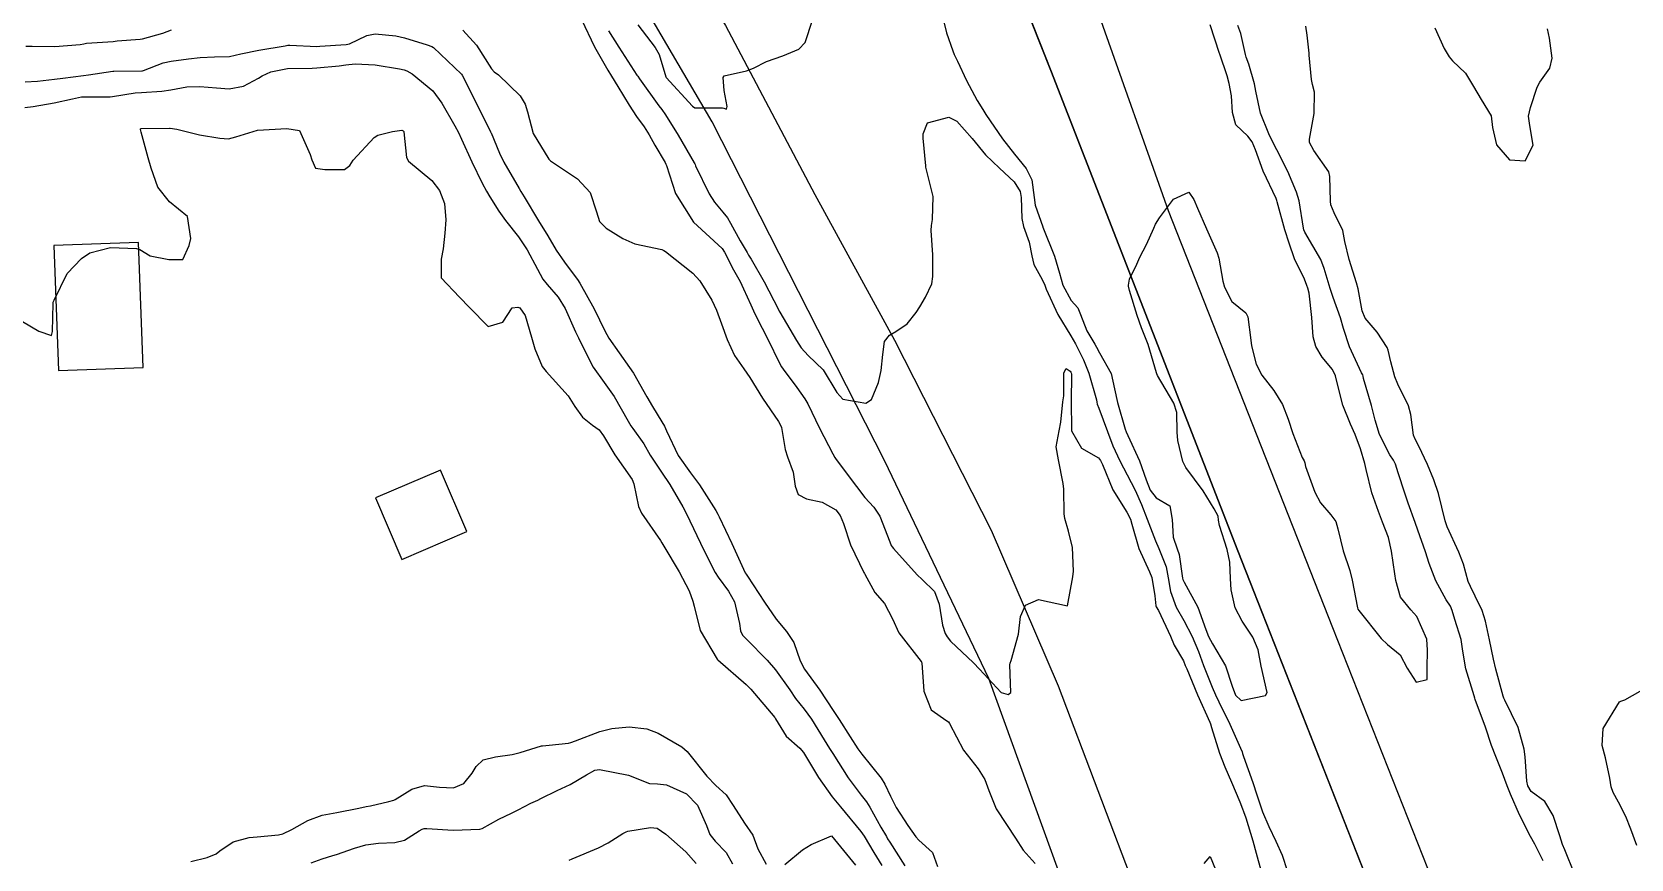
# Model space of a CAD drawing. Header units: metres. Extents: x 298520 to 308411, y 7433745 to 7450750.
# Drawn here: x 305084 to 305193.8, y 7436883.5 to 7436940.3 of the extents above; entities that cross this region are included whole.
import ezdxf

# ---------------------------------------------------------------- set-up
doc = ezdxf.new("R2010")
doc.units = ezdxf.units.M
doc.header["$LTSCALE"] = 10
doc.linetypes.add('CONTINUO', pattern=[0])
for name, color, linetype in [('Curvas de Nivel 1m', 11, 'Continuous'), ('Curvas de Nivel 5m', 15, 'Continuous'), ('Edificações', 30, 'Continuous'), ('Eixo_Estaqueamento', 45, 'CONTINUO'), ('Linha Férrea', 251, 'TRACKS'), ('Vias Primárias', 230, 'Continuous')]:
    doc.layers.add(name, color=color, linetype=linetype)
doc.linetypes.add('TRACKS', pattern='A,0.15,[130,ltypeshp.shx,S=0.25,R=0,X=0,Y=0],0.15', length=0.3)

msp = doc.modelspace()

# ---------------------------------------------------------------- linework, layer by layer
at = {"layer": 'Curvas de Nivel 1m', "flags": 128}
for points, elevation in [([(305121.7, 7436941.19), (305122.59, 7436939.32), (305123.52, 7436937.72), (305123.77, 7436937.31), (305124.2, 7436936.6), (305124.97, 7436935.3), (305125.48, 7436934.54), (305126, 7436933.82), (305126.35, 7436933.28), (305126.73, 7436932.55), (305127.44, 7436931.37), (305127.5, 7436931.26), (305127.53, 7436931.17), (305128.15, 7436929.25), (305129.39, 7436927.27), (305131.37, 7436925.46), (305131.53, 7436925.22), (305132.15, 7436924.01), (305132.59, 7436923.2), (305132.83, 7436922.69), (305133.33, 7436921.6), (305133.51, 7436921.19), (305133.7, 7436920.8), (305134.53, 7436919.18), (305135.28, 7436917.63), (305135.44, 7436917.33), (305135.56, 7436917.17), (305136.49, 7436915.91), (305137.05, 7436915.14), (305137.12, 7436915.02), (305137.24, 7436914.79), (305138.06, 7436913.13), (305138.97, 7436911.36), (305139.1, 7436911.12), (305139.2, 7436910.97), (305140.58, 7436909.11), (305141.17, 7436908.37), (305141.77, 7436907.7), (305142.19, 7436907.08), (305142.88, 7436905.32), (305142.98, 7436905.07), (305143.03, 7436904.98), (305143.12, 7436904.87), (305144.76, 7436903.05), (305145.1, 7436902.73), (305145.95, 7436901.9), (305146.26, 7436901.03), (305146.49, 7436899.6), (305146.68, 7436899.03), (305146.81, 7436898.79), (305147.05, 7436898.5), (305148.63, 7436897), (305149.03, 7436896.58), (305150.53, 7436894.98), (305151, 7436894.84), (305151.18, 7436894.98), (305151.13, 7436896.88), (305151.14, 7436896.98), (305151.22, 7436897.17), (305151.71, 7436898.97), (305151.85, 7436900.19), (305152.19, 7436900.96), (305153.09, 7436901.35), (305155.08, 7436900.93), (305155.44, 7436902.92), (305155.49, 7436903.31), (305155.43, 7436904.93), (305155.14, 7436906.04), (305154.89, 7436906.93), (305154.85, 7436907.24), (305154.82, 7436908.93), (305154.79, 7436909.32), (305154.46, 7436910.94), (305154.31, 7436911.84), (305154.51, 7436912.94), (305154.63, 7436913.54), (305154.77, 7436914.93), (305154.83, 7436915.35), (305154.84, 7436916.93), (305154.99, 7436917.22), (305155.27, 7436917.05), (305155.32, 7436916.98), (305155.34, 7436916.93), (305155.36, 7436916.84), (305155.33, 7436914.93), (305155.35, 7436913.05), (305155.36, 7436912.93), (305156.04, 7436911.74), (305157.2, 7436911.08), (305157.35, 7436910.9), (305157.48, 7436910.62), (305158.2, 7436908.89), (305159.16, 7436907.36), (305159.4, 7436906.88), (305159.5, 7436906.52), (305159.99, 7436904.87), (305160.72, 7436903.25), (305160.88, 7436902.86), (305161.09, 7436901.62), (305161.16, 7436900.93), (305161.18, 7436900.86), (305161.33, 7436900.61), (305162.15, 7436898.84), (305162.41, 7436898.21), (305163.04, 7436897.14), (305163.17, 7436896.83), (305163.27, 7436896.59), (305164.02, 7436894.82), (305164.86, 7436892.93), (305164.91, 7436892.81), (305164.98, 7436892.56), (305165.52, 7436890.8), (305165.88, 7436889.87), (305166.34, 7436888.8), (305166.92, 7436887.45), (305167.1, 7436886.97), (305167.17, 7436886.79), (305167.33, 7436886.36), (305167.82, 7436884.78), (305168.04, 7436883.94), (305168.36, 7436882.77)], 723), ([(305125.56, 7436940.83), (305126.77, 7436939.27), (305127.04, 7436938.78), (305127.49, 7436937.26), (305127.51, 7436937.21), (305129.32, 7436935.24), (305129.48, 7436935.12), (305131.39, 7436935.12), (305131.48, 7436935.1), (305131.65, 7436935.04), (305131.7, 7436935.21), (305131.5, 7436936.32), (305131.44, 7436937.21), (305131.51, 7436937.32), (305133.04, 7436937.67), (305133.52, 7436937.86), (305134.4, 7436938.3), (305135.53, 7436938.7), (305136.62, 7436939.15), (305137.07, 7436939.62), (305137.56, 7436941.14)], 721), ([(305146.58, 7436941.03), (305146.78, 7436940.27), (305147.2, 7436939.03), (305147.3, 7436938.79), (305147.53, 7436938.32), (305148.15, 7436937.01), (305148.87, 7436935.62), (305149.26, 7436935), (305149.48, 7436934.67), (305150.61, 7436932.99), (305151.45, 7436931.95), (305152.25, 7436930.97), (305152.63, 7436930.17), (305152.8, 7436928.96), (305152.87, 7436928.43), (305153.38, 7436926.95), (305153.39, 7436926.92), (305154.2, 7436924.94), (305154.53, 7436923.76), (305154.77, 7436922.94), (305155.33, 7436921.9), (305155.79, 7436921.38), (305155.97, 7436920.92), (305156.41, 7436919.81), (305156.96, 7436918.9), (305157.08, 7436918.69), (305157.29, 7436918.3), (305158.07, 7436916.89), (305158.32, 7436915.82), (305158.52, 7436914.89), (305159.05, 7436913.06), (305159.11, 7436912.88), (305159.22, 7436912.63), (305160.03, 7436910.87), (305160.48, 7436909.57), (305160.76, 7436908.86), (305161.17, 7436908.34), (305162.12, 7436907.8), (305162.28, 7436906.84), (305162.35, 7436905.63), (305162.62, 7436904.84), (305162.74, 7436904.45), (305162.99, 7436902.83), (305163.01, 7436902.74), (305163.1, 7436902.54), (305164.03, 7436900.82), (305164.59, 7436899.29), (305164.77, 7436898.81), (305165.05, 7436898.31), (305165.93, 7436896.8), (305166.39, 7436895.41), (305166.62, 7436894.79), (305167, 7436894.41), (305168.67, 7436894.76), (305168.8, 7436894.97), (305168.39, 7436896.77), (305168.17, 7436897.89), (305167.81, 7436898.78), (305167.07, 7436899.88), (305166.6, 7436900.79), (305166.32, 7436902.01), (305166.27, 7436902.79), (305166.24, 7436903.92), (305166.05, 7436904.8), (305165.52, 7436906.43), (305165.46, 7436906.81), (305165.42, 7436907.07), (305165.16, 7436907.59), (305164.4, 7436908.82), (305163.2, 7436910.42), (305163, 7436910.83), (305162.65, 7436912.27), (305162.61, 7436912.84), (305162.59, 7436914.2), (305162.39, 7436914.84), (305161.27, 7436916.75), (305161.22, 7436916.86), (305161.2, 7436916.93), (305160.62, 7436918.87), (305160.16, 7436920.02), (305159.86, 7436920.87), (305159.34, 7436922.57), (305159.28, 7436922.88), (305159.28, 7436922.94), (305159.35, 7436923.35), (305159.84, 7436924.39), (305160.06, 7436924.87), (305160.51, 7436925.73), (305161.01, 7436926.86), (305161.12, 7436927.14), (305161.4, 7436927.56), (305162.36, 7436928.85), (305163.42, 7436929.33), (305163.77, 7436928.83), (305164, 7436928.23), (305164.63, 7436926.82), (305165.37, 7436925.16), (305165.48, 7436924.81), (305165.76, 7436923.22), (305165.86, 7436922.8), (305166.36, 7436921.82), (305167.32, 7436921.04), (305167.46, 7436920.78), (305167.68, 7436919.16), (305167.73, 7436918.78), (305168.03, 7436917.52), (305168.42, 7436916.77), (305169.26, 7436915.7), (305169.84, 7436914.75), (305170.24, 7436913.74), (305170.55, 7436912.75), (305171.21, 7436911.11), (305171.34, 7436910.87), (305171.39, 7436910.74), (305171.43, 7436910.5), (305172.06, 7436908.73), (305172.45, 7436908), (305173.16, 7436907.18), (305173.52, 7436906.71), (305173.64, 7436906.21), (305174.02, 7436904.7), (305174.47, 7436903.34), (305174.63, 7436902.69), (305174.99, 7436900.79), (305175.02, 7436900.69), (305175.08, 7436900.59), (305176.63, 7436898.67), (305177.05, 7436898.27), (305177.93, 7436897.55), (305178.4, 7436896.65), (305179.02, 7436895.67), (305179.78, 7436895.87), (305179.79, 7436896.63), (305179.81, 7436897.87), (305179.77, 7436898.63), (305179.08, 7436900.2), (305178.66, 7436900.65), (305177.95, 7436901.52), (305177.63, 7436902.66), (305177.56, 7436903.11), (305177.34, 7436904.67), (305177.14, 7436905.61), (305176.71, 7436906.67), (305176.45, 7436907.39), (305175.99, 7436908.68), (305175.59, 7436910.29), (305175.51, 7436910.69), (305175.21, 7436911.71), (305174.84, 7436912.69), (305174.52, 7436913.41), (305173.99, 7436914.7), (305173.55, 7436916.42), (305173.48, 7436916.71), (305173.28, 7436917.15), (305172.57, 7436918), (305172.14, 7436918.73), (305171.96, 7436919.39), (305171.86, 7436920.73), (305171.68, 7436922.4), (305171.58, 7436922.74), (305171.52, 7436922.92), (305171.35, 7436923.35), (305170.68, 7436924.75), (305170.31, 7436925.82), (305170.01, 7436926.75), (305169.49, 7436928.68), (305169.47, 7436928.76), (305169.41, 7436928.89), (305168.53, 7436930.77), (305168, 7436932.23), (305167.77, 7436932.78), (305167.47, 7436933.19), (305166.64, 7436933.96), (305166.41, 7436934.8), (305166.34, 7436935.96), (305166.19, 7436936.8), (305166.04, 7436937.32), (305165.55, 7436938.81), (305165.53, 7436938.86), (305164.88, 7436940.82)], 721), ([(305083.53, 7436939.36), (305083.97, 7436939.35), (305085.53, 7436939.33), (305087.26, 7436939.48), (305087.53, 7436939.53), (305087.71, 7436939.56), (305089.53, 7436939.69), (305089.82, 7436939.72), (305091.38, 7436939.85), (305091.54, 7436939.87), (305092.95, 7436940.26), (305093.55, 7436940.49)], 724), ([(305113.55, 7436940.46), (305114.48, 7436939.42), (305115.52, 7436937.8), (305115.7, 7436937.59), (305116.01, 7436937.4), (305117.49, 7436935.95), (305117.84, 7436935.38), (305118, 7436934.85), (305118.39, 7436933.37), (305119.45, 7436931.6), (305119.57, 7436931.48), (305119.79, 7436931.35), (305121.43, 7436930.25), (305122.3, 7436929.32), (305122.73, 7436927.98), (305122.94, 7436927.31), (305123.39, 7436926.85), (305124.53, 7436926.14), (305125.37, 7436925.79), (305127.23, 7436925.4), (305127.36, 7436925.33), (305127.48, 7436925.26), (305129.35, 7436923.77), (305129.84, 7436923.24), (305130.65, 7436921.91), (305130.97, 7436921.22), (305131.31, 7436920.3), (305131.71, 7436919.21), (305132.2, 7436918.12), (305132.85, 7436917.2), (305133.26, 7436916.61), (305134.13, 7436915.18), (305135.23, 7436913.58), (305135.38, 7436913.32), (305135.44, 7436913.17), (305135.69, 7436911.65), (305135.85, 7436911.16), (305136.24, 7436910.1), (305136.38, 7436909.15), (305136.59, 7436908.57), (305137.16, 7436908.28), (305138.24, 7436908.05), (305139.16, 7436907.51), (305139.47, 7436907.12), (305139.69, 7436906.57), (305140.17, 7436905.11), (305141.1, 7436903.21), (305141.14, 7436903.14), (305141.16, 7436903.1), (305141.84, 7436901.84), (305142.51, 7436901.08), (305143.07, 7436900.02), (305143.5, 7436899.07), (305145.03, 7436897.09), (305145.05, 7436897.07), (305145.06, 7436897.05), (305145.07, 7436897.01), (305145.22, 7436895.05), (305145.72, 7436893.77), (305146.8, 7436893.02), (305146.92, 7436892.96), (305146.98, 7436892.84), (305147.93, 7436891.01), (305148.94, 7436889.73), (305149.41, 7436889), (305149.68, 7436888.24), (305150.18, 7436886.99), (305150.9, 7436885.9), (305151.52, 7436884.97), (305152.04, 7436884.13), (305152.87, 7436883.22)], 724), ([(305123.55, 7436940.42), (305124.26, 7436939.3), (305125.51, 7436937.36), (305125.54, 7436937.32), (305125.56, 7436937.29), (305125.68, 7436937.12), (305127.02, 7436935.27), (305127.22, 7436935), (305127.48, 7436934.65), (305128.35, 7436933.25), (305129.44, 7436931.34), (305129.48, 7436931.28), (305129.5, 7436931.24), (305129.53, 7436931.15), (305130.46, 7436929.22), (305130.83, 7436928.64), (305131.4, 7436927.97), (305131.74, 7436927.56), (305131.93, 7436927.21), (305132.59, 7436925.99), (305133.07, 7436925.19), (305133.18, 7436925.01), (305133.36, 7436924.73), (305134.24, 7436923.18), (305135.23, 7436921.27), (305135.27, 7436921.17), (305135.32, 7436921.08), (305136.48, 7436919.15), (305136.8, 7436918.65), (305137.28, 7436918.11), (305138.29, 7436917.13), (305139.25, 7436915.57), (305139.66, 7436915.12), (305141.24, 7436914.85), (305141.62, 7436915.09), (305142.1, 7436916.25), (305142.28, 7436917.08), (305142.39, 7436918.19), (305142.51, 7436919.08), (305142.85, 7436919.52), (305143.3, 7436919.77), (305144.08, 7436920.29), (305144.69, 7436921.06), (305144.93, 7436921.46), (305145.33, 7436922.13), (305145.77, 7436923.04), (305145.84, 7436923.54), (305145.83, 7436925.04), (305145.72, 7436926.71), (305145.73, 7436927.04), (305145.81, 7436927.45), (305145.86, 7436929.04), (305145.44, 7436930.69), (305145.36, 7436931.05), (305145.35, 7436931.15), (305145.18, 7436933.05), (305145.17, 7436933.35), (305145.47, 7436934.09), (305146.94, 7436934.49), (305147.47, 7436934.22), (305148.54, 7436933.01), (305149.45, 7436931.9), (305150.4, 7436930.99), (305151.42, 7436930.04), (305151.83, 7436929.38), (305151.9, 7436928.97), (305151.94, 7436927.52), (305152.06, 7436926.97), (305152.45, 7436925.9), (305152.63, 7436924.96), (305152.76, 7436924.37), (305153.35, 7436923.33), (305153.52, 7436922.95), (305153.62, 7436922.67), (305154.42, 7436920.94), (305155.3, 7436919.46), (305155.63, 7436918.92), (305156.19, 7436917.82), (305156.55, 7436916.91), (305157.08, 7436915.07), (305157.1, 7436914.9), (305157.12, 7436914.78), (305157.24, 7436914.5), (305157.83, 7436912.89), (305158.2, 7436911.9), (305158.67, 7436910.89), (305159.19, 7436909.91), (305159.72, 7436908.87), (305160.16, 7436907.88), (305160.55, 7436906.87), (305161.13, 7436905.38), (305161.35, 7436904.86), (305161.85, 7436903.59), (305162, 7436902.85), (305162.15, 7436901.9), (305162.55, 7436900.84), (305163.07, 7436899.92), (305163.65, 7436898.82), (305164.08, 7436897.78), (305164.43, 7436896.82), (305165.01, 7436895.33), (305165.24, 7436894.81), (305165.48, 7436894.32), (305166.22, 7436892.8), (305166.97, 7436891.14), (305167.08, 7436890.9), (305167.11, 7436890.79), (305167.17, 7436890.58), (305167.8, 7436888.78), (305168.09, 7436887.93), (305168.48, 7436886.77), (305168.9, 7436885.77), (305169.38, 7436884.76), (305169.83, 7436883.79), (305170.16, 7436882.75)], 722), ([(305187.75, 7436883.41), (305187.19, 7436884.55), (305186.89, 7436885.07), (305186.13, 7436886.56), (305185.5, 7436887.99), (305185.27, 7436888.57), (305184.95, 7436889.42), (305184.49, 7436890.57), (305184.21, 7436891.34), (305183.79, 7436892.58), (305183.09, 7436894.5), (305183.06, 7436894.59), (305183.01, 7436894.74), (305182.43, 7436896.6), (305182.24, 7436897.8), (305182.11, 7436898.6), (305181.69, 7436899.99), (305181.51, 7436900.61), (305181.38, 7436900.91), (305181.09, 7436901.34), (305180.39, 7436902.63), (305179.93, 7436903.82), (305179.67, 7436904.63), (305179.15, 7436906.11), (305178.95, 7436906.64), (305178.48, 7436907.97), (305178.25, 7436908.65), (305177.79, 7436910.06), (305177.6, 7436910.66), (305177.47, 7436910.93), (305177.21, 7436911.3), (305176.52, 7436912.68), (305176.22, 7436913.67), (305175.95, 7436914.68), (305175.42, 7436916.54), (305175.39, 7436916.69), (305175.36, 7436916.78), (305175.28, 7436916.92), (305174.44, 7436918.7), (305174.03, 7436919.98), (305173.83, 7436920.7), (305173.33, 7436922.11), (305173.13, 7436922.71), (305172.72, 7436924.09), (305172.47, 7436924.72), (305171.39, 7436926.59), (305171.32, 7436926.74), (305171.29, 7436926.85), (305171, 7436928.74), (305170.82, 7436929.34), (305170.21, 7436930.75), (305169.45, 7436932.23), (305169.18, 7436932.76), (305168.9, 7436933.33), (305168.34, 7436934.77), (305168.01, 7436936.27), (305167.92, 7436936.78), (305167.53, 7436938.12), (305167.36, 7436938.61), (305167.31, 7436938.78), (305166.98, 7436940.22), (305166.79, 7436940.79)], 722), ([(305189.91, 7436882.51), (305189.23, 7436884.16), (305189.09, 7436884.52), (305188.89, 7436885.13), (305188.43, 7436886.53), (305187.86, 7436887.48), (305186.93, 7436888.17), (305186.69, 7436888.55), (305186.62, 7436888.88), (305186.51, 7436890.55), (305186.44, 7436891.08), (305186.04, 7436892.56), (305185.13, 7436894.44), (305185.06, 7436894.57), (305185.01, 7436894.72), (305184.51, 7436896.58), (305184.34, 7436897.27), (305184.06, 7436898.58), (305183.78, 7436899.87), (305183.56, 7436900.59), (305183.09, 7436901.59), (305182.75, 7436902.24), (305182.6, 7436902.6), (305182.29, 7436903.78), (305181.97, 7436904.61), (305181.15, 7436906.34), (305181.06, 7436906.62), (305181.03, 7436906.75), (305180.57, 7436908.63), (305180.24, 7436909.58), (305179.8, 7436910.63), (305179.22, 7436911.89), (305178.96, 7436912.38), (305178.85, 7436912.65), (305178.66, 7436914.07), (305178.5, 7436914.65), (305177.78, 7436916.14), (305177.56, 7436916.66), (305177.28, 7436917.69), (305177.11, 7436918.48), (305177.04, 7436918.66), (305176.34, 7436919.71), (305175.52, 7436920.69), (305175.32, 7436921.18), (305175.04, 7436922.69), (305174.93, 7436923.11), (305174.42, 7436924.7), (305174.14, 7436925.95), (305173.99, 7436926.7), (305173.4, 7436927.92), (305173.17, 7436928.47), (305173.14, 7436928.71), (305173.11, 7436930.4), (305173.02, 7436930.72), (305171.99, 7436932.19), (305171.71, 7436932.74), (305171.71, 7436932.98), (305172.02, 7436934.73), (305172.04, 7436936.19), (305171.92, 7436936.73), (305171.84, 7436937.06), (305171.69, 7436938.74), (305171.68, 7436938.88), (305171.55, 7436940.11), (305171.46, 7436940.74)], 723), ([(305180.31, 7436940.63), (305180.96, 7436939.2), (305181.29, 7436938.62), (305181.53, 7436938.35), (305182.41, 7436937.5), (305182.97, 7436936.6), (305183.5, 7436935.69), (305184.18, 7436934.58), (305184.28, 7436933.77), (305184.55, 7436932.58), (305185.45, 7436931.56), (305186.52, 7436931.48), (305187.07, 7436932.55), (305186.84, 7436933.92), (305186.75, 7436934.55), (305186.89, 7436935.15), (305187.33, 7436936.54), (305187.52, 7436936.89), (305188.22, 7436937.84), (305188.36, 7436938.53), (305188.18, 7436939.9), (305188.04, 7436940.54)], 723), ([(305083.48, 7436935.14), (305084.04, 7436935.22), (305085.48, 7436935.47), (305086.74, 7436935.75), (305087.35, 7436935.88), (305087.49, 7436935.89), (305089.33, 7436935.88), (305089.49, 7436935.9), (305091.04, 7436936.15), (305091.49, 7436936.18), (305092.89, 7436936.28), (305093.49, 7436936.37), (305094.6, 7436936.56), (305095.5, 7436936.59), (305096.64, 7436936.49), (305097.5, 7436936.44), (305098.48, 7436936.62), (305099.51, 7436937.16), (305099.78, 7436937.33), (305100.37, 7436937.59), (305101.52, 7436937.82), (305103.21, 7436937.86), (305103.52, 7436937.87), (305105.05, 7436938), (305105.52, 7436938.07), (305106.15, 7436938.15), (305107.52, 7436938.09), (305109.2, 7436937.8), (305109.52, 7436937.73), (305109.71, 7436937.67), (305110.07, 7436937.47), (305111.5, 7436936.29), (305112.12, 7436935.44), (305113, 7436933.9), (305113.25, 7436933.43), (305113.46, 7436932.97), (305114.18, 7436931.42), (305114.89, 7436929.95), (305115.17, 7436929.41), (305115.41, 7436929.01), (305116.03, 7436928.03), (305116.49, 7436927.39), (305117.38, 7436926.27), (305117.98, 7436925.37), (305118.68, 7436924.04), (305119.04, 7436923.36), (305119.34, 7436923), (305120.11, 7436922.13), (305120.57, 7436921.34), (305121.3, 7436919.74), (305121.49, 7436919.33), (305121.68, 7436918.93), (305122.5, 7436917.32), (305123.26, 7436916.27), (305123.95, 7436915.3), (305124.91, 7436913.61), (305125.1, 7436913.29), (305125.22, 7436913.11), (305125.98, 7436912.04), (305126.42, 7436911.27), (305127.19, 7436910.1), (305127.78, 7436909.25), (305128.67, 7436907.73), (305128.91, 7436907.24), (305129.15, 7436906.75), (305129.88, 7436905.23), (305130.64, 7436903.7), (305130.89, 7436903.22), (305131.1, 7436902.88), (305131.8, 7436901.92), (305132.22, 7436901.2), (305132.55, 7436899.71), (305132.63, 7436899.2), (305132.77, 7436898.91), (305133.05, 7436898.6), (305134.45, 7436897.18), (305135.02, 7436896.53), (305136.01, 7436895.15), (305136.41, 7436894.56), (305136.99, 7436893.82), (305137.49, 7436893.13), (305138.38, 7436891.72), (305138.74, 7436891.12), (305138.96, 7436890.77), (305140.01, 7436889.11), (305140.92, 7436887.92), (305141.28, 7436887.46), (305141.5, 7436887.09), (305142.26, 7436885.72), (305142.64, 7436885.07), (305142.73, 7436884.92), (305142.88, 7436884.7), (305143.9, 7436883.06)], 726), ([(305083.3, 7436920.46), (305084.43, 7436919.78), (305085.29, 7436919.48), (305085.37, 7436919.77), (305085.41, 7436921.68), (305085.42, 7436921.77), (305085.48, 7436921.92), (305086.38, 7436923.75), (305087.35, 7436924.77), (305087.94, 7436925.16), (305089.36, 7436925.54), (305091.14, 7436925.47), (305091.36, 7436925.39), (305092.07, 7436924.97), (305093.35, 7436924.72), (305094.32, 7436924.7), (305094.76, 7436925.66), (305094.88, 7436926.14), (305094.64, 7436927.66), (305093.4, 7436928.68), (305092.6, 7436929.68), (305092.14, 7436930.98), (305091.94, 7436931.69), (305091.46, 7436933.46), (305091.41, 7436933.64), (305091.42, 7436933.69), (305091.46, 7436933.71), (305093.4, 7436933.73), (305093.46, 7436933.73), (305093.9, 7436933.67), (305095.46, 7436933.28), (305096.87, 7436933.05), (305097.46, 7436932.99), (305097.95, 7436933.13), (305099.46, 7436933.6), (305101.46, 7436933.71), (305102.33, 7436933.56), (305103.07, 7436931.93), (305103.17, 7436931.55), (305103.43, 7436930.98), (305104.07, 7436930.9), (305105.43, 7436930.88), (305105.79, 7436931.17), (305106.01, 7436931.52), (305107.46, 7436933.08), (305107.71, 7436933.24), (305108.72, 7436933.49), (305109.37, 7436933.58), (305109.46, 7436933.54), (305109.49, 7436933.51), (305109.5, 7436933.48), (305109.69, 7436931.72), (305109.83, 7436931.47), (305111.42, 7436930.14), (305111.95, 7436929.44), (305112.3, 7436928.55), (305112.38, 7436927.44), (305112.31, 7436926.51), (305112.19, 7436925.44), (305112.06, 7436924.74), (305112.06, 7436923.44), (305113.33, 7436922.12), (305114.01, 7436921.42), (305115.3, 7436920.11), (305116.31, 7436920.4), (305116.95, 7436921.39), (305117.32, 7436921.44), (305117.47, 7436921.38), (305117.83, 7436920.86), (305118.26, 7436919.37), (305118.49, 7436918.57), (305119, 7436917.36), (305119.27, 7436917.01), (305120.78, 7436915.34), (305121.24, 7436914.62), (305121.78, 7436913.89), (305122.45, 7436913.32), (305122.91, 7436913), (305123.22, 7436912.59), (305124, 7436911.3), (305125.18, 7436909.59), (305125.3, 7436909.29), (305125.62, 7436907.74), (305125.83, 7436907.28), (305127.13, 7436905.4), (305127.21, 7436905.26), (305127.35, 7436905.03), (305128.4, 7436903.25), (305129.09, 7436901.96), (305129.36, 7436901.24), (305129.43, 7436900.89), (305129.85, 7436899.23), (305131.03, 7436897.27), (305131.05, 7436897.24), (305131.07, 7436897.22), (305133.01, 7436895.51), (305133.33, 7436895.19), (305134.98, 7436893.25), (305135.01, 7436893.2), (305135.03, 7436893.17), (305135.77, 7436891.96), (305136.69, 7436891.14), (305136.96, 7436890.84), (305137.98, 7436889.13), (305138.92, 7436887.8), (305139.49, 7436887.11), (305140.89, 7436885.43), (305141.12, 7436885.1), (305141.78, 7436883.99), (305142.33, 7436883.08)], 727), ([(305194.18, 7436884.46), (305193.77, 7436885.59), (305193.42, 7436886.46), (305192.92, 7436887.44), (305192.55, 7436888.09), (305192.43, 7436888.48), (305192.33, 7436889.09), (305192.03, 7436890.48), (305191.81, 7436891.32), (305191.88, 7436892.49), (305193, 7436894.32), (305193.09, 7436894.38), (305193.35, 7436894.47), (305194.41, 7436895.06)], 724), ([(305094.86, 7436883.36), (305096, 7436883.63), (305096.61, 7436883.88), (305096.87, 7436884.1), (305097.77, 7436884.72), (305098.88, 7436885.01), (305099.42, 7436885.06), (305100.89, 7436885.2), (305101.19, 7436885.27), (305101.8, 7436885.57), (305102.9, 7436886.18), (305103.9, 7436886.55), (305104.9, 7436886.73), (305106.42, 7436887.02), (305106.91, 7436887.13), (305107.21, 7436887.19), (305108.48, 7436887.48), (305108.81, 7436887.58), (305108.91, 7436887.63), (305110.05, 7436888.34), (305110.92, 7436888.59), (305111.95, 7436888.47), (305112.92, 7436888.43), (305113.62, 7436888.73), (305114.2, 7436889.42), (305114.46, 7436889.89), (305114.95, 7436890.35), (305115.79, 7436890.56), (305116.95, 7436890.7), (305117.49, 7436890.84), (305118.96, 7436891.3), (305119.02, 7436891.31), (305119.49, 7436891.35), (305120.8, 7436891.5), (305120.96, 7436891.54), (305121.29, 7436891.65), (305122.97, 7436892.29), (305123.78, 7436892.5), (305124.98, 7436892.6), (305126.18, 7436892.48), (305126.97, 7436892.18), (305128.59, 7436891.24), (305128.96, 7436890.92), (305130.31, 7436889.23), (305130.93, 7436888.58), (305131.64, 7436887.93), (305132.12, 7436887.2), (305132.9, 7436886), (305133.47, 7436885.18), (305133.82, 7436884.24), (305134.39, 7436883.17)], 728), ([(305103.13, 7436883.28), (305103.88, 7436883.54), (305104.62, 7436883.78), (305104.87, 7436883.85), (305106.11, 7436884.28), (305106.88, 7436884.5), (305107.76, 7436884.61), (305108.88, 7436884.67), (305109.54, 7436884.82), (305110.55, 7436885.46), (305110.77, 7436885.58), (305110.89, 7436885.63), (305111.07, 7436885.63), (305112.89, 7436885.51), (305114.72, 7436885.58), (305114.89, 7436885.63), (305116.02, 7436886.27), (305116.9, 7436886.69), (305117.36, 7436886.92), (305118.23, 7436887.37), (305118.7, 7436887.58), (305118.92, 7436887.69), (305120.03, 7436888.24), (305120.93, 7436888.65), (305122.05, 7436889.32), (305122.61, 7436889.64), (305122.94, 7436889.69), (305124.93, 7436889.29), (305126.38, 7436888.72), (305126.93, 7436888.69), (305127.55, 7436888.63), (305128.92, 7436888.02), (305129.67, 7436887.23), (305130.28, 7436885.83), (305130.52, 7436885.22), (305130.88, 7436884.77), (305131.64, 7436883.97), (305132.07, 7436883.2)], 729), ([(305135.67, 7436883.16), (305136.87, 7436884.16), (305137.48, 7436884.53), (305138.88, 7436885.12), (305140.53, 7436883.1)], 728), ([(305164.46, 7436883.22), (305164.87, 7436883.7), (305165.24, 7436882.81)], 724)]:
    msp.add_lwpolyline(points, dxfattribs=dict(at, elevation=elevation))
at = {"layer": 'Curvas de Nivel 5m', "flags": 128}
for points, elevation in [([(305083.5, 7436936.91), (305084.33, 7436936.95), (305085.5, 7436937.09), (305086.09, 7436937.17), (305087.51, 7436937.35), (305087.85, 7436937.39), (305089.51, 7436937.64), (305089.59, 7436937.64), (305091.51, 7436937.66), (305091.54, 7436937.66), (305091.61, 7436937.69), (305092.98, 7436938.21), (305093.52, 7436938.33), (305094.7, 7436938.48), (305095.52, 7436938.58), (305096.5, 7436938.62), (305097.52, 7436938.66), (305098.31, 7436938.83), (305099.53, 7436939.09), (305101.35, 7436939.39), (305101.53, 7436939.42), (305101.67, 7436939.43), (305103.53, 7436939.34), (305103.73, 7436939.35), (305105.53, 7436939.48), (305105.76, 7436939.53), (305106.96, 7436940.09), (305107.54, 7436940.2), (305108.96, 7436940.07), (305109.54, 7436939.94), (305111.1, 7436939.46), (305111.42, 7436939.34), (305111.53, 7436939.28), (305113.47, 7436937.43), (305113.51, 7436937.37), (305114.49, 7436935.42), (305115.46, 7436933.47), (305115.48, 7436933.43), (305115.49, 7436933.41), (305116.07, 7436932.02), (305116.37, 7436931.4), (305117.42, 7436929.59), (305117.54, 7436929.38), (305117.76, 7436929.02), (305118.75, 7436927.37), (305119.38, 7436926.33), (305119.97, 7436925.35), (305120.53, 7436924.52), (305121.34, 7436923.45), (305121.43, 7436923.33), (305121.59, 7436923.08), (305122.57, 7436921.32), (305123.3, 7436919.82), (305123.58, 7436919.31), (305124.29, 7436918.29), (305125.01, 7436917.29), (305125.27, 7436916.9), (305126.18, 7436915.28), (305126.57, 7436914.61), (305127.23, 7436913.56), (305127.4, 7436913.26), (305127.55, 7436912.93), (305128.35, 7436911.25), (305129.19, 7436910.05), (305129.8, 7436909.23), (305130.92, 7436907.46), (305131.06, 7436907.22), (305131.15, 7436907.04), (305132.02, 7436905.21), (305132.37, 7436904.45), (305132.95, 7436903.19), (305133.01, 7436903.1), (305133.1, 7436902.97), (305134.28, 7436901.18), (305135.07, 7436900.01), (305135.79, 7436899.16), (305136.29, 7436898.4), (305136.72, 7436897.14), (305137.02, 7436896.57), (305138.08, 7436895.13), (305138.99, 7436893.74), (305139.39, 7436893.12), (305140.15, 7436891.93), (305140.69, 7436891.1), (305140.96, 7436890.73), (305142.28, 7436889.08), (305142.53, 7436888.68), (305142.92, 7436887.85), (305143.32, 7436887.07), (305144.12, 7436885.83), (305144.67, 7436885.05), (305144.88, 7436884.83), (305145.81, 7436883.97), (305146.16, 7436883.03)], 725), ([(305120.86, 7436883.46), (305121.07, 7436883.54), (305122.87, 7436884.31), (305123.53, 7436884.65), (305124.55, 7436885.29), (305124.77, 7436885.41), (305124.89, 7436885.44), (305126.45, 7436885.7), (305126.89, 7436885.66), (305127.49, 7436885.25), (305128.87, 7436884.02), (305129.58, 7436883.23)], 730)]:
    msp.add_lwpolyline(points, dxfattribs=dict(at, elevation=elevation))
at = {"layer": 'Edificações'}
for points in [[(305085.47, 7436925.66), (305085.78, 7436917.09), (305091.59, 7436917.3), (305091.28, 7436925.87)], [(305107.56, 7436908.33), (305109.37, 7436904.11), (305113.83, 7436906.03), (305112.02, 7436910.24)]]:
    msp.add_lwpolyline(points, close=True, dxfattribs=at)
at = {"layer": 'Eixo_Estaqueamento'}
msp.add_lwpolyline([(305122.02, 7437018.5), (305130.7, 7436996.5), (305141.5, 7436969.14), (305153.94, 7436937.69), (305166.79, 7436904.69), (305177.38, 7436877.75), (305193.17, 7436837.83), (305201.61, 7436815.68), (305215.53, 7436780.47), (305225.11, 7436755.87), (305233.95, 7436734.39), (305243.78, 7436710.84), (305254.71, 7436687.72), (305263.89, 7436668.98), (305277.82, 7436644.31), (305293.24, 7436619.06), (305306.91, 7436598.3), (305322.73, 7436574.87), (305338.34, 7436551.44), (305351.23, 7436532.17)], dxfattribs=at)
at = {"layer": 'Linha Férrea', "flags": 128}
msp.add_lwpolyline([(307827.16, 7434249.95), (307821.56, 7434258.81), (307819.52, 7434262.43), (307816.3, 7434268.22), (307813.68, 7434272.3), (307811.64, 7434275.46), (307798.22, 7434296.14), (307773.74, 7434334.03), (307761.73, 7434352.01), (307752.47, 7434367.89), (307735.13, 7434393.38), (307710.74, 7434431.02), (307694.81, 7434455.28), (307677.7, 7434482.21), (307665.38, 7434501.66), (307643.88, 7434534.84), (307627.56, 7434562.54), (307613.51, 7434586.87), (307596.95, 7434617.47), (307576.4, 7434659.98), (307564.17, 7434687.32), (307541.06, 7434734.95), (307530.17, 7434758.54), (307516.92, 7434785.92), (307501.76, 7434817.25), (307481.68, 7434859.3), (307459.2, 7434904.2), (307442.79, 7434936.27), (307425.28, 7434968.91), (307411.69, 7434992.24), (307402.57, 7435007.68), (307388.85, 7435028.5), (307366.95, 7435058.3), (307352.5, 7435076.75), (307335.71, 7435095.81), (307323.74, 7435108.4), (307304.88, 7435127.21), (307280.64, 7435149.6), (307260.89, 7435166.25), (307239.5, 7435183.01), (307222.59, 7435195.4), (307206.91, 7435206.43), (307191.54, 7435216.92), (307180.98, 7435223.58), (307147.08, 7435245.04), (307110.18, 7435267.87), (307071.33, 7435292.08), (307013.04, 7435328.92), (306934.22, 7435378.29), (306890.85, 7435406.01), (306860.76, 7435425.27), (306830.44, 7435444.17), (306783.16, 7435474), (306743.29, 7435499.12), (306730.65, 7435506.8), (306700.01, 7435524.56), (306649.97, 7435556.16), (306620.54, 7435574.68), (306585.88, 7435596.36), (306549.21, 7435619.44), (306511.46, 7435642.99), (306481.3, 7435662.07), (306449.91, 7435681.79), (306417.31, 7435702.16), (306386.5, 7435720.66), (306359.57, 7435735.78), (306332.26, 7435749.95), (306295.74, 7435767.25), (306254.91, 7435784.83), (306234.55, 7435793.03), (306198.8, 7435806.04), (306177.43, 7435813.74), (306139.2, 7435826.14), (306101.03, 7435838.04), (306051.97, 7435853.03), (306008.19, 7435866.65), (306003.58, 7435868.04), (305974.11, 7435878.74), (305939.65, 7435889.45), (305902.23, 7435900.74), (305881.18, 7435906.22), (305868.58, 7435910.19), (305845.54, 7435919.12), (305815.17, 7435933.3), (305786.71, 7435949.03), (305760.88, 7435966.42), (305735.18, 7435986.89), (305723.76, 7435997.05), (305696.1, 7436025.19), (305678.2, 7436047.9), (305661.02, 7436071.86), (305645.02, 7436096.32), (305622.37, 7436129.7), (305596.14, 7436168.75), (305576.09, 7436198.75), (305559.43, 7436223.15), (305539.44, 7436252.72), (305521.42, 7436279.84), (305512.69, 7436292.82), (305499.49, 7436312.98), (305480.03, 7436341.61), (305460.3, 7436370.83), (305441.56, 7436398.43), (305421.25, 7436428.24), (305402.58, 7436456.09), (305384.09, 7436483.75), (305369.12, 7436505.55), (305351.23, 7436532.17), (305338.34, 7436551.44), (305322.73, 7436574.87), (305306.91, 7436598.3), (305293.24, 7436619.06), (305277.82, 7436644.31), (305263.89, 7436668.98), (305254.71, 7436687.72), (305243.78, 7436710.84), (305233.95, 7436734.39), (305225.11, 7436755.87), (305215.53, 7436780.47), (305201.61, 7436815.68), (305193.17, 7436837.83), (305177.38, 7436877.75), (305166.79, 7436904.69), (305153.94, 7436937.69), (305141.5, 7436969.14), (305130.7, 7436996.5), (305122.02, 7437018.5), (305113.06, 7437043.1), (305101.51, 7437072.01), (305093.24, 7437092.93), (305082.04, 7437121.36), (305073.35, 7437143.92), (305060.57, 7437176.45), (305050.18, 7437206.4), (305043.41, 7437227.87), (305037.47, 7437248.17), (305034.53, 7437261.71), (305031.72, 7437274.1), (305028.72, 7437297.87), (305025.03, 7437326.57), (305023.12, 7437358.56), (305023.12, 7437387.11), (305024.83, 7437414.87), (305027.31, 7437439.51), (305027.41, 7437441.26), (305030.71, 7437462.67), (305036.04, 7437488.9), (305042.47, 7437516.92), (305048.78, 7437544.54), (305055.48, 7437572.1), (305062.87, 7437603.39), (305069.5, 7437630.69), (305077.03, 7437662.82), (305085.46, 7437698.14), (305091.82, 7437727.64), (305097.21, 7437749.95), (305103.92, 7437777.27), (305111.1, 7437807.1), (305121.2, 7437849.91), (305125.41, 7437866.97), (305130.99, 7437888.73), (305137.36, 7437914.57), (305143.48, 7437941.14), (305150.28, 7437969.23), (305155.63, 7437993.86), (305160.5, 7438017.39), (305165.53, 7438047.97), (305167.4, 7438065.92), (305168.45, 7438080.5), (305168.7, 7438098.82), (305168.5, 7438111.61), (305167.44, 7438129.41), (305165.73, 7438144.8), (305163.05, 7438159.25), (305157.36, 7438183.65), (305149.71, 7438209.61), (305142.15, 7438230.52), (305132.88, 7438252.55), (305120.43, 7438277.84), (305109.12, 7438297.22), (305107.01, 7438300.23), (305099.26, 7438311.38), (305091.43, 7438322.41), (305083.38, 7438332.8), (305079.57, 7438337.52), (305074.8, 7438344.06), (305056.82, 7438367.08), (305041.94, 7438386.35), (305023.22, 7438411.98), (305005.97, 7438436.56), (304993.28, 7438456.49), (304983.12, 7438473.17), (304969.54, 7438498.7), (304959.94, 7438517.09), (304947.33, 7438543.43), (304933.09, 7438572.79), (304924.31, 7438590.95), (304918.2, 7438604.46), (304911.78, 7438619.16), (304905.93, 7438632.44), (304900.32, 7438648.46), (304895.83, 7438661.89), (304892.17, 7438674.5), (304887.95, 7438691.24), (304884.69, 7438706.94), (304881.85, 7438723.7), (304879.33, 7438740.13), (304878.19, 7438758.92), (304877.54, 7438778.36), (304877.21, 7438799.09), (304877.46, 7438830.88), (304877.86, 7438863.02), (304878.27, 7438892.7), (304878.6, 7438920.11), (304878.68, 7438952.24), (304877.94, 7438980.3), (304876.32, 7439009.02), (304874.94, 7439022.79), (304873.23, 7439037.84), (304870.14, 7439056.14), (304864.86, 7439082.08), (304859.08, 7439105.01), (304850.38, 7439133.89), (304843.06, 7439154.06), (304836.38, 7439171.24), (304828.25, 7439190.11), (304817.67, 7439211.83), (304806.69, 7439232.74), (304796.36, 7439250.87), (304785.22, 7439269.01), (304772.78, 7439289.1), (304755.7, 7439316.74), (304736.91, 7439345.94), (304718.85, 7439374.33), (304700.22, 7439403.62), (304676.46, 7439440.71), (304659.06, 7439468.06), (304641.49, 7439495.55), (304629.29, 7439515), (304612.29, 7439541.91), (304598.79, 7439563.31), (304583.09, 7439588.52), (304568.61, 7439611.38), (304554.37, 7439633.59), (304540.46, 7439656.11), (304527.86, 7439675.88), (304515.49, 7439695.97), (304501.01, 7439718.74), (304492.56, 7439732.18), (304481.09, 7439749.95), (304464.7, 7439773.55), (304458.7, 7439781.55), (304447.47, 7439795.48), (304430.85, 7439814.02), (304417.94, 7439826.87), (304407.63, 7439836.38), (304393.36, 7439848.49), (304380.4, 7439858.34), (304362.66, 7439870.74), (304347.09, 7439880.3), (304333.25, 7439887.82), (304320.73, 7439894.06), (304304.93, 7439900.99), (304286.44, 7439908.16), (304266.64, 7439915.42), (304246.69, 7439922.5), (304225.19, 7439929.98), (304199, 7439939.2), (304168.47, 7439950), (304152.89, 7439955.63), (304135.92, 7439962.49), (304121.35, 7439968.8), (304105.78, 7439976.38), (304088.74, 7439985.33), (304071.18, 7439995.83), (304051.5, 7440008.74), (304042.51, 7440015.33), (304023.02, 7440030.47), (304002.68, 7440048.64), (303992.18, 7440058.52), (303980.44, 7440070.49), (303965.02, 7440086.23), (303949.37, 7440102.5), (303932.05, 7440120.67), (303917.21, 7440136.17), (303903.07, 7440150.77), (303879.08, 7440175), (303863.63, 7440189.71), (303849.06, 7440203.12), (303838.55, 7440211.89), (303825.96, 7440222.58), (303811.47, 7440233.81), (303798.03, 7440243.58), (303789.17, 7440249.78, 0.048699), (303782.73, 7440254.33, -0.013971), (303778.98, 7440256.72, 0.011385), (303767.54, 7440264.08, 0.000455), (303759.24, 7440269.14, 0.004014), (303749.32, 7440275.08, 0.008965), (303739.52, 7440280.6), (303729.17, 7440286.2), (303717.71, 7440292.15), (303693.72, 7440304.37), (303679.1, 7440311.9), (303660.94, 7440321.33), (303642.97, 7440330.92), (303636.47, 7440334.55), (303624.84, 7440341.29), (303611.99, 7440348.94), (303603.08, 7440354.6), (303596.28, 7440359.1), (303587.51, 7440365.43), (303578.6, 7440372.22), (303569.48, 7440379.63), (303558.63, 7440389.13), (303549.89, 7440397.25), (303541.54, 7440405.46), (303534.88, 7440412.29), (303523.46, 7440424.47), (303512.29, 7440437.46), (303502.62, 7440449.26), (303497.01, 7440456.5), (303488.04, 7440468.69), (303481.42, 7440477.68), (303475.38, 7440486.35), (303465.79, 7440500.54), (303456.11, 7440515.6), (303445.61, 7440532.25), (303432.87, 7440552.63), (303423.19, 7440568.06, -0.000757), (303417.99, 7440576.14, 0.007668), (303411.65, 7440585.69), (303403.6, 7440597.44), (303394.77, 7440609.24), (303388.86, 7440616.92), (303381.26, 7440625.91), (303374.43, 7440633.82), (303364.89, 7440644.09), (303358.77, 7440650.24), (303349.65, 7440658.74), (303339.72, 7440667.52), (303332.66, 7440673.46), (303326.72, 7440678.05, -0.018136), (303320.92, 7440682.54, 0.027105), (303312.53, 7440688.78, -0.001525), (303306.78, 7440692.62), (303296.84, 7440699.32), (303291.58, 7440702.65), (303280.84, 7440709.24, 0.008003), (303271.25, 7440714.65, 0.013057), (303255.94, 7440722.45, -0.001991), (303248.37, 7440726.09, 0.012147), (303243.6, 7440728.27, -0.002135), (303237.37, 7440730.97), (303223.7, 7440736.96), (303210.1, 7440742.74), (303193.9, 7440749.57), (303189.82, 7440751.3), (303177.39, 7440756.46), (303158.99, 7440764.27), (303141.65, 7440771.61), (303117.1, 7440781.98), (303101.55, 7440788.52), (303093.45, 7440792.23), (303076.05, 7440800.18), (303054.93, 7440810.37), (303040.16, 7440817.98), (303025.35, 7440825.89), (303013.34, 7440832.76), (303004.06, 7440838.54), (302994.27, 7440845.09), (302982.62, 7440853.41), (302969.58, 7440863.65), (302962.58, 7440869.55), (302953.34, 7440877.8), (302943.02, 7440887.54), (302938.59, 7440892.15), (302933.33, 7440897.54), (302924.32, 7440907.75), (302915.9, 7440917.94), (302907.52, 7440928.75), (302899.78, 7440938.97), (302892.73, 7440949.15), (302888.76, 7440955.11), (302884.57, 7440961.75), (302879.49, 7440969.89), (302873.29, 7440980.61), (302867.78, 7440990.9), (302859.79, 7441006.77), (302851.23, 7441025.3), (302846.82, 7441035.61), (302841.67, 7441047.99), (302837.15, 7441059.32), (302829.38, 7441078.79), (302825.24, 7441088.83), (302821.86, 7441097.36), (302816.25, 7441111.47), (302810.67, 7441125.2), (302804.68, 7441140.05), (302799.05, 7441153.54), (302792.2, 7441169.33), (302786.8, 7441181.37), (302782.7, 7441189.73), (302780.99, 7441193.27, -0.024435), (302778.71, 7441197.53, 0.018839), (302775.04, 7441204.53), (302769.05, 7441215.01), (302764.16, 7441223.1), (302758.01, 7441232.57), (302751.03, 7441242.93), (302746.43, 7441249.47, 0.01417), (302742.29, 7441255.12, -0.010578), (302734.95, 7441264.49, 0.026045), (302726.65, 7441274.45), (302714.77, 7441287.27), (302702.59, 7441299.41), (302690.06, 7441310.89), (302682.56, 7441317.23), (302675.22, 7441323.25), (302666.87, 7441329.42, 0.027574), (302658.67, 7441335.28, -0.011091), (302655.15, 7441337.63, 0.01172), (302645.72, 7441343.9, 0.006642), (302635.25, 7441350.32, 0.010482), (302620.24, 7441358.82, 0.013683), (302599.22, 7441369.43, 0.008553), (302586.73, 7441375.05, 0.011788), (302575.05, 7441379.75, 0.002778), (302570.56, 7441381.4), (302560.88, 7441384.91), (302551, 7441388.04), (302546.22, 7441389.53, -0.019135), (302544.9, 7441389.88, 0.019296), (302522.94, 7441395.79, 0.000461), (302511.66, 7441398.34, 0.010049), (302501.51, 7441400.42), (302492.39, 7441402.1), (302485.29, 7441403.3), (302471.45, 7441405.53), (302444.87, 7441409.52), (302415.28, 7441413.93), (302384.35, 7441418.64), (302365.98, 7441421.32), (302360.25, 7441421.99), (302338.7, 7441425.13), (302306, 7441430.4), (302286.92, 7441434.2), (302278.6, 7441436.01), (302270.24, 7441438.28), (302260.05, 7441441.21), (302248.72, 7441444.79), (302234.93, 7441449.83), (302225.68, 7441453.69), (302223.91, 7441454.59), (302211.72, 7441460.08), (302198.55, 7441466.94), (302185.19, 7441474.43), (302176.27, 7441480.04), (302166.75, 7441486.09), (302155.71, 7441493.82), (302145.2, 7441501.91), (302133.65, 7441511.46), (302124.11, 7441520), (302113.8, 7441530.08), (302104.38, 7441540.03), (302095.47, 7441550.01), (302086.58, 7441560.93), (302077.65, 7441573.12), (302070.77, 7441583.08), (302062.65, 7441595.88), (302055.33, 7441608.4), (302048.69, 7441620.59), (302040.38, 7441636.79), (302032.96, 7441653.05), (302027.22, 7441666.29), (302023.74, 7441674.15), (302020.23, 7441682.95), (302013.85, 7441699.66), (302006.74, 7441720.03), (302000.14, 7441739.47), (301996.81, 7441749.52), (301993.17, 7441760.44), (301988.74, 7441774), (301985.31, 7441784.6), (301976.67, 7441811.03), (301970.97, 7441828.13), (301966.76, 7441840.46), (301961.82, 7441854.8), (301956.6, 7441869.32), (301952.69, 7441879.43), (301950.21, 7441885.78), (301947.26, 7441893.12), (301942.83, 7441903), (301936.94, 7441915.47), (301925.25, 7441938.09), (301919.94, 7441947.81), (301913.51, 7441959.08), (301904.12, 7441974.92), (301894.52, 7441990.44), (301891.41, 7441995.46), (301886.49, 7442003.18), (301878.67, 7442015.28), (301873.46, 7442023.44), (301865.16, 7442036.29), (301855.84, 7442050.94), (301845.98, 7442066.83), (301838.27, 7442079.46), (301830.42, 7442092.89), (301825.55, 7442101.78), (301821.38, 7442109.45), (301815.66, 7442120.91), (301811.11, 7442130.24), (301807.7, 7442138), (301806.42, 7442140.6, 0.023261), (301801.86, 7442152.45, -0.028715), (301797.55, 7442164, 0.012936), (301793.73, 7442175.33, -0.025942), (301792.42, 7442179.58, 0.006006), (301789.91, 7442189.06, -0.014708), (301788.14, 7442196.22), (301785.97, 7442206.25), (301784.37, 7442214.31, 0.006026), (301783.56, 7442218.84, -0.007665), (301782.52, 7442224.78, -0.006079), (301780.96, 7442235.44, -0.002739), (301779.7, 7442245.21), (301779.18, 7442249.48), (301778.68, 7442254.38), (301778.07, 7442260.48), (301777.32, 7442271.29), (301776.98, 7442275.41), (301775.91, 7442292.59), (301775.2, 7442301.97), (301774.19, 7442318.2), (301773.65, 7442327.42), (301773.09, 7442335.87), (301772.13, 7442350.27), (301771.29, 7442362.12), (301770.73, 7442371.57), (301769.87, 7442382.07), (301768.55, 7442394.65), (301768.15, 7442398.42), (301767.39, 7442406.07), (301767.01, 7442408.61), (301766.5, 7442411.78), (301764.78, 7442423.53), (301763.46, 7442430.86), (301760.77, 7442444.81), (301759.48, 7442450.08), (301758.26, 7442454.4), (301755.34, 7442466.07), (301751.67, 7442478.11, 0.014406), (301747.84, 7442489.51, -0.000078), (301746.02, 7442494.48), (301743.45, 7442501.47), (301738.69, 7442513.33), (301735.71, 7442520.32), (301732.43, 7442527.28), (301727.1, 7442538.17), (301722.93, 7442546.11, 0.012187), (301718.52, 7442554.11, 0.000535), (301713.36, 7442562.95, 0.014127), (301707.99, 7442571.56, 0.00131), (301703.08, 7442578.9, 0.005502), (301696.11, 7442589.04, 0.012739), (301690.66, 7442596.36, -0.003293), (301687.73, 7442600.16, 0.014011), (301683.49, 7442605.41), (301674.27, 7442616.2), (301665.75, 7442625.39), (301657.65, 7442633.67), (301647.39, 7442643.46), (301636.01, 7442653.98), (301626.6, 7442662.31), (301605.3, 7442680.7), (301585.63, 7442697.22), (301571.11, 7442709.22), (301556.03, 7442721.96), (301546.37, 7442729.88), (301533.38, 7442740.75), (301522.72, 7442749.6), (301509.81, 7442760.24), (301495.06, 7442772.28), (301477.47, 7442786.66), (301465.13, 7442796.88), (301456.43, 7442804.07), (301435.24, 7442821.76), (301421.84, 7442832.86), (301396.98, 7442853.69), (301385.14, 7442863.63), (301370.66, 7442875.78), (301364.72, 7442880.33), (301363.39, 7442881.71), (301340.64, 7442900.57), (301323.03, 7442915.48), (301312.79, 7442924.11), (301300.58, 7442934.7), (301285.85, 7442948.16), (301276.27, 7442957.32), (301270.65, 7442962.88), (301259.99, 7442974.03), (301253.52, 7442981.22), (301247.9, 7442987.53), (301240.38, 7442996.74), (301230, 7443009.99), (301221.85, 7443021.63), (301213.13, 7443035.04), (301205.73, 7443047.19), (301200.05, 7443057.2), (301196.13, 7443064.49), (301190.78, 7443075.16), (301186.74, 7443083.78), (301181.57, 7443095.72), (301178.31, 7443103.87), (301173.66, 7443116.19), (301169.17, 7443129.41), (301164.14, 7443147.31, -0.01791), (301159.61, 7443166.2, -0.00496), (301157.56, 7443176.88, -0.011511), (301154.97, 7443193.24, -0.007375), (301153.51, 7443205.47), (301152.72, 7443213.02, -0.00222), (301152.22, 7443222.44), (301151.73, 7443232.75), (301151.6, 7443240.18), (301151.64, 7443249.45), (301151.72, 7443255.84, -0.000163), (301152.03, 7443263.85, -0.011094), (301152.62, 7443273.75), (301153.01, 7443278.43), (301153.23, 7443280.62), (301153.69, 7443286.69, -0.028501), (301154.09, 7443291.63), (301155.31, 7443300.6), (301156.34, 7443307.46), (301157.49, 7443314.98), (301159.2, 7443325.07), (301161.79, 7443338.5), (301165.14, 7443354.56), (301169.45, 7443374.23), (301172.81, 7443391.59), (301174.68, 7443401.17), (301178.92, 7443420.67), (301181.69, 7443433.86), (301184.3, 7443446.54), (301187.7, 7443463.23), (301190.75, 7443479.81), (301192.55, 7443489.81), (301194.09, 7443499.34), (301196.06, 7443513.19), (301197.81, 7443528.85), (301198.98, 7443543.03), (301199.58, 7443554.27), (301200.06, 7443564.72), (301200.28, 7443573.9), (301200.16, 7443588.23), (301199.93, 7443598.37), (301199.28, 7443610.7), (301198.7, 7443618.87), (301198.18, 7443625.39), (301197.2, 7443633.94, -0.007667), (301196.17, 7443643.15, 0.025395), (301194.85, 7443652, -0.01031), (301194.43, 7443654.34), (301193.51, 7443660.13), (301192.14, 7443668.08), (301188.58, 7443684.77), (301185.5, 7443697.18), (301182.79, 7443706.83), (301181.46, 7443711.27), (301177.71, 7443723.71), (301173.81, 7443734.63), (301171.26, 7443741.67), (301169.73, 7443745.67), (301168.22, 7443749.26), (301166.22, 7443754.29), (301158.31, 7443772.48), (301152.39, 7443784.66), (301147.87, 7443793.51), (301140.96, 7443806.33), (301134.74, 7443816.99), (301130.67, 7443823.9), (301127.12, 7443829.58), (301118, 7443843.64), (301110.12, 7443855.07), (301103.9, 7443863.69), (301096.37, 7443873.96), (301091.52, 7443880.27), (301082.1, 7443891.99), (301075.19, 7443900.34), (301066.67, 7443910.08), (301057.94, 7443919.52), (301047.68, 7443929.62), (301040.64, 7443936.58), (301031.88, 7443944.37), (301023.76, 7443951.56), (301019.29, 7443955.05), (301009.56, 7443962.8), (300997.58, 7443972.16), (300983.87, 7443982.45), (300964.19, 7443997.46), (300944.11, 7444013.33), (300932.3, 7444022.95), (300914.03, 7444037.34), (300891.31, 7444055.81), (300879.97, 7444064.81), (300848.15, 7444089.83), (300830.36, 7444103.6), (300820.58, 7444111.41), (300808.79, 7444120.92), (300790.07, 7444136.49), (300778.41, 7444146.77), (300770.69, 7444153.71), (300758.58, 7444165.33), (300747.36, 7444176.88), (300740.38, 7444184.13), (300726.75, 7444199.56), (300715.03, 7444213.52), (300701.45, 7444231.21), (300695.76, 7444239.06), (300691.1, 7444245.69), (300688.5, 7444249.68), (300679.25, 7444263.56), (300673.51, 7444272.71), (300665.01, 7444287.41), (300658.59, 7444299.12), (300654.52, 7444306.91), (300645.89, 7444324.78), (300638.77, 7444340.5), (300632, 7444357.09), (300623.23, 7444381.31), (300618.04, 7444396.73), (300611.74, 7444416.06), (300609.69, 7444423.43), (300607, 7444434.67), (300602.95, 7444451.57), (300599.97, 7444467.01), (300597.63, 7444480.25), (300594.73, 7444500.08), (300593.89, 7444507.37), (300592.27, 7444522.79), (300591.51, 7444531.44), (300590.49, 7444544.96), (300589.84, 7444557.3), (300589.1, 7444574.02), (300588.34, 7444602.11), (300587.69, 7444624.21), (300587.29, 7444638.3), (300586.41, 7444654.83), (300585.21, 7444670.92), (300583.32, 7444689.36), (300581.91, 7444699.79), (300579.93, 7444713.25), (300577.02, 7444730.38), (300574.61, 7444742.84), (300573.26, 7444749.5), (300571.95, 7444755.51), (300567.97, 7444771.62), (300563.22, 7444789.71), (300556.39, 7444811.41), (300552.81, 7444821.86), (300552.05, 7444823.55), (300548.14, 7444834.22), (300543.9, 7444845.24), (300538.74, 7444857.63), (300534.37, 7444867.27, 0.016186), (300529.66, 7444877.36), (300521.07, 7444894.31), (300515.47, 7444904.77), (300506.54, 7444920.71), (300501.33, 7444929.08), (300498.82, 7444933.12), (300487.1, 7444951.63), (300474, 7444971.56), (300463.47, 7444987.49), (300453.77, 7445002.71), (300450.06, 7445008.6), (300443.36, 7445019.57), (300432.15, 7445039.25), (300421.26, 7445060.11), (300412.9, 7445077.32), (300404.44, 7445096.12), (300400.04, 7445106.51), (300395.55, 7445118.01), (300385.79, 7445146.05), (300379.04, 7445169.01), (300374.06, 7445187.95), (300369.45, 7445208.37), (300365.38, 7445228.5), (300362.76, 7445242.39), (300361.68, 7445249.76), (300360.14, 7445261.7), (300359.09, 7445273.89), (300358.44, 7445281.78), (300357.5, 7445297.71), (300357.2, 7445314.25), (300357.2, 7445325.5), (300357.63, 7445341.06), (300358.79, 7445365.54), (300359.7, 7445378.9), (300360.82, 7445394.56), (300361.81, 7445408.83), (300364.1, 7445434.81), (300365.55, 7445451.78), (300367.4, 7445471.84), (300368.85, 7445486.77), (300370.03, 7445499.47), (300371.46, 7445515.34), (300372.68, 7445526.31), (300373.39, 7445530.96), (300374.89, 7445547.69), (300376.21, 7445560.82), (300377.58, 7445575.81), (300379.87, 7445599.68), (300382.66, 7445627.08), (300384.23, 7445644.04), (300384.75, 7445648.28), (300386.13, 7445663.65)], format="xyb", dxfattribs=at)
msp.add_lwpolyline([(306582.5, 7435607.49), (306556.39, 7435623.65), (306510, 7435652.1), (306448.25, 7435689.47), (306394.54, 7435720.98), (306352.23, 7435744.44), (306311.3, 7435764.61), (306276.03, 7435780.36), (306251.64, 7435790.45), (306226.84, 7435800.01), (306196.93, 7435811.05), (306150.68, 7435826.73), (306088.43, 7435846.31), (306008.39, 7435870.39), (305977.32, 7435881.8), (305916.94, 7435900.68), (305884.79, 7435909.54), (305874.98, 7435912.01), (305850.11, 7435921.72), (305826.22, 7435932.19), (305805.68, 7435942.64), (305780.35, 7435958.02), (305755.75, 7435975.29), (305739.64, 7435988.27), (305721.35, 7436005.1), (305704.23, 7436022.74), (305691.02, 7436037.83), (305676.58, 7436057.2), (305665.98, 7436072.38), (305646.46, 7436101.62), (305625.63, 7436132.4), (305609.75, 7436156.48), (305594.51, 7436178.84), (305577.09, 7436204.32), (305571.36, 7436213.31), (305559.6, 7436230.74), (305541.68, 7436257.15), (305522.74, 7436285.23), (305500.97, 7436317.95), (305481.3, 7436347.06), (305454.67, 7436386.02), (305430.07, 7436422.55), (305398.31, 7436469.84), (305376.51, 7436502.02), (305354.69, 7436533.98), (305340.18, 7436554.87), (305319.48, 7436586.89), (305294.77, 7436624.72), (305279.51, 7436649.24), (305268.84, 7436668.68), (305259.05, 7436688.19), (305252, 7436703.31), (305245.18, 7436718.01), (305235.69, 7436741.06), (305225.3, 7436766.36), (305214.4, 7436794.31), (305204.24, 7436820.71), (305192.96, 7436849.94), (305184.66, 7436870.63), (305173.31, 7436899.4), (305162.03, 7436928.04), (305157.28, 7436941.41), (305144.75, 7436972.02), (305133.55, 7437001.09), (305121.83, 7437031.64), (305106.63, 7437070.21), (305093.87, 7437102.7), (305083.26, 7437129.85), (305071.54, 7437160.03), (305059.53, 7437191.56), (305046.77, 7437230.87), (305042.39, 7437246.1), (305040.61, 7437253.21), (305037.65, 7437266.79), (305036.68, 7437272.12), (305036.26, 7437274.59)], dxfattribs=at)
at = {"layer": 'Vias Primárias'}
msp.add_lwpolyline([(305156.56, 7436876.9), (305149.69, 7436895.92), (305142.53, 7436910.86), (305130.67, 7436934.16), (305118.99, 7436954.1), (305116.74, 7436957.81), (305112.61, 7436963.35), (305093.97, 7436987.81), (305089.79, 7436992.56, -0.063275), (305088.3, 7436994.75, -0.030765), (305087.57, 7436996.46, 0.685323), (305085.86, 7436996.5), (305086.28, 7436983.51), (305085.69, 7436972.71), (305084.57, 7436967.99), (305079.53, 7436955.43), (305073.3, 7436940.25, 0.045603), (305070.14, 7436929.93, 0.010168), (305067.9, 7436918.07, 0.031361), (305067.28, 7436912.09, 0.006704), (305067.03, 7436903.17, 0.011781), (305067.15, 7436890.96, 0.039606), (305068.79, 7436876.45, 0.026696)], format="xyb", dxfattribs=at)
msp.add_lwpolyline([(305100.31, 7436985.31), (305104.9, 7436979.96), (305116.88, 7436964.68), (305121.71, 7436957.74), (305131.59, 7436940.77), (305137.73, 7436929.17), (305143.19, 7436919.17), (305149.83, 7436906.11), (305154.43, 7436895.43), (305159.88, 7436881.06), (305165.1, 7436865.23), (305172.04, 7436844.95), (305176.75, 7436830.23), (305183.17, 7436808.31), (305189.76, 7436783.98), (305191.63, 7436777.1), (305193.51, 7436768.07)], dxfattribs=at)

doc.saveas('drawing.dxf')
